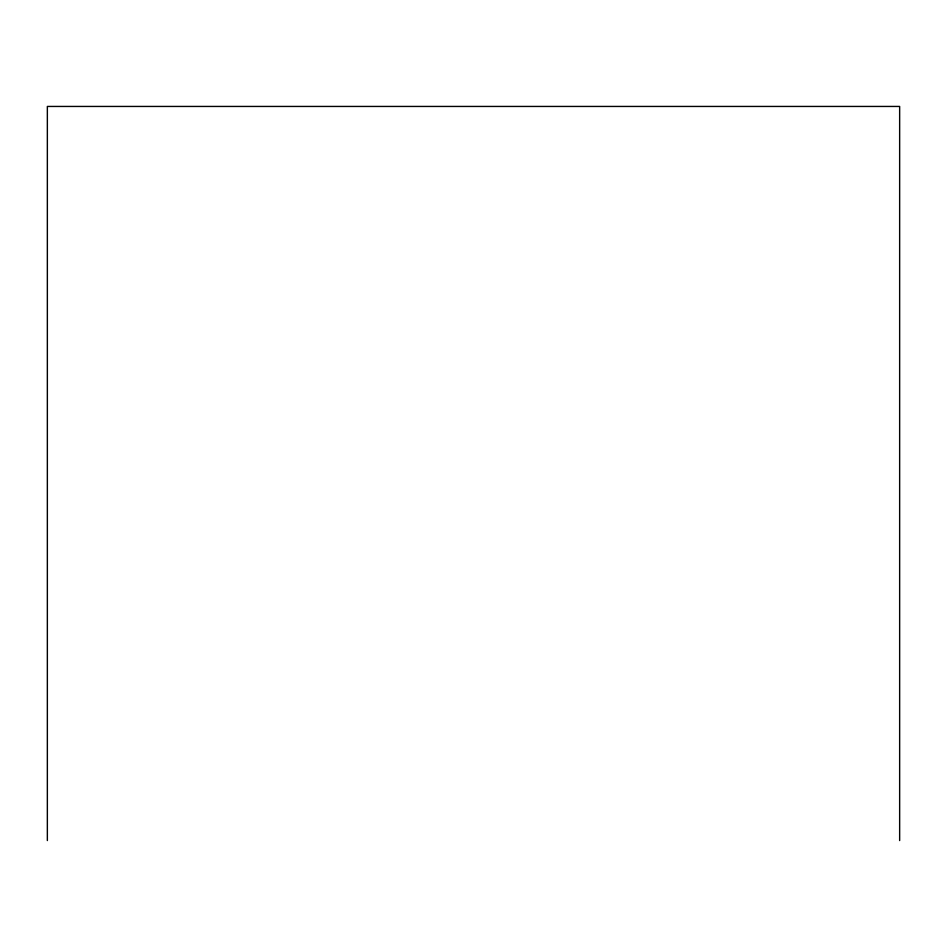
<?xml version="1.0" encoding="UTF-8"?>
<svg xmlns="http://www.w3.org/2000/svg" width="947" height="947" viewBox="0 0 947 947"><rect width="100%" height="100%" fill="white"/><g stroke="black" fill="none" stroke-linecap="round" stroke-linejoin="round"><path stroke-width="1.42" d="M899.65 840.557L899.65 106.443L47.35 106.443L47.35 840.557"/></g></svg>
